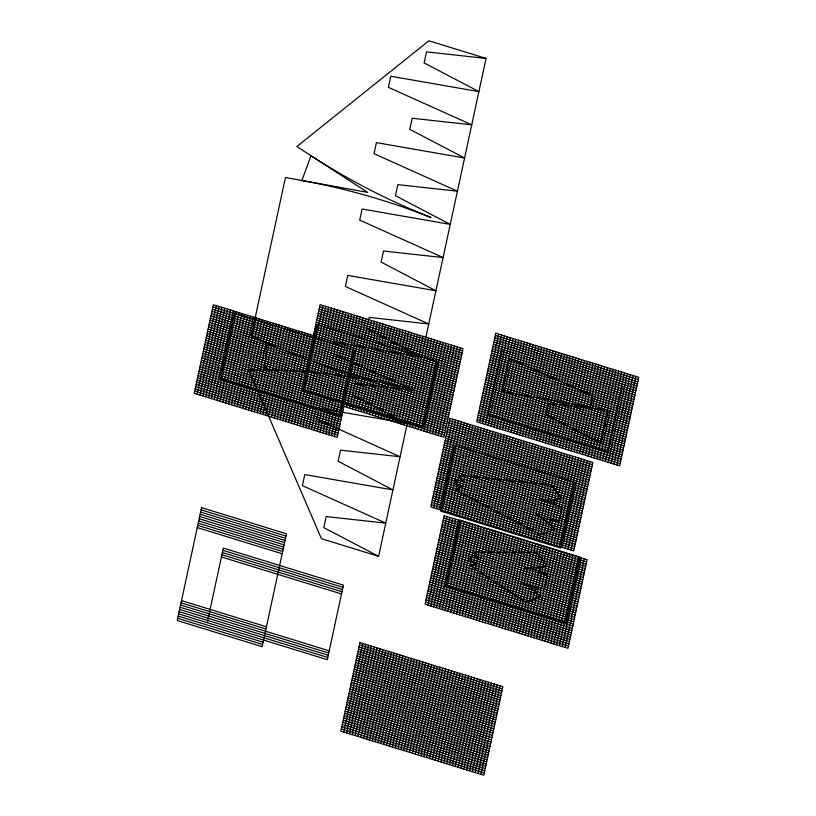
<?xml version="1.0" encoding="UTF-8"?>
<svg xmlns="http://www.w3.org/2000/svg" width="816" height="816" viewBox="0 0 816 816"><rect width="100%" height="100%" fill="white"/><g stroke="black" fill="none" stroke-linecap="round" stroke-linejoin="round"><path stroke-width="1.22" d="M266.801 343.016L264.741 369.944L248.625 369.77L321.422 538.693L378.593 556.318L486.071 58.426L428.89 40.8L296.81 146.564L367.649 192.392L285.447 177.521L251.216 336.11L266.801 343.016A517.609 386.468 23.5 0 0 394.822 385.274L414.569 389.66M197.115 394.169L216.22 305.653M199.971 395.056L219.086 306.541M202.837 395.933L221.942 307.418M205.693 396.811L224.798 308.305M208.549 397.698L227.654 309.182M211.405 398.575L230.52 310.06M214.271 399.463L233.376 310.947M217.127 400.34L236.232 311.824M219.983 401.217L239.088 312.712M222.85 402.104L241.954 313.589M225.706 402.982L244.81 314.466M228.562 403.869L247.666 315.353M231.418 404.746L250.532 316.231M234.284 405.623L253.388 317.118M237.14 406.511L256.244 317.995M239.996 407.388L259.1 318.872M242.852 408.275L261.967 319.76M245.718 409.153L264.823 320.637M248.574 410.03L267.679 321.524M251.43 410.917L270.535 322.402M207.244 622.679L223.339 548.107L343.414 585.123L327.308 659.695L178.653 613.877M254.296 411.794L273.401 323.279M257.152 412.682L276.257 324.166M260.008 413.559L279.113 325.043M262.864 414.436L281.979 325.921M265.73 415.324L284.835 326.808M268.586 416.201L287.691 327.685M271.442 417.088L290.547 328.573M274.298 417.965L293.413 329.45M277.165 418.843L296.269 330.327M280.021 419.73L299.125 331.214M282.877 420.607L301.981 332.092M285.743 421.495L304.847 332.979M288.599 422.372L307.703 333.856M291.455 423.249L310.559 334.733M294.311 424.136L320.107 304.643L463.049 348.707L443.935 437.213L200.94 362.314M297.177 425.014L322.963 305.521M300.033 425.901L325.829 306.398M302.889 426.778L328.685 307.285M305.745 427.655L331.541 308.162M308.611 428.543L334.407 309.05M311.467 429.42L337.263 309.927M314.323 430.307L340.119 310.804M317.179 431.185L342.975 311.692M320.045 432.062L345.841 312.569M322.901 432.949L348.697 313.456M325.757 433.826L351.553 314.333M328.624 434.714L354.409 315.211M331.48 435.591L357.275 316.098M334.336 436.468L360.131 316.975M362.987 317.863L337.192 437.356L194.259 393.292L213.364 304.776L456.358 379.685M346.739 407.255L365.843 318.74M349.605 408.133L369.189 317.404L428.747 323.972L345.372 286.467L347.759 275.4L435.917 290.771L381.123 262.089L383.51 251.022L443.078 257.581L359.703 220.085L362.09 209.018L450.248 224.39L395.454 195.697L397.841 184.64L457.409 191.199L374.034 153.694L376.421 142.627L464.569 158.008L409.785 129.316L412.172 118.249L471.74 124.807L388.365 87.312L390.752 76.245L478.9 91.616L424.116 62.924L426.503 51.867L486.071 58.426M352.461 409.02L371.566 320.504M355.317 409.897L374.422 321.382M358.173 410.785L377.288 322.269M361.039 411.662L380.144 323.146M363.895 412.539L383 324.023M366.751 413.426L385.856 324.911M369.607 414.304L388.722 325.788M372.473 415.181L391.578 326.675M375.329 416.068L394.434 327.553M378.185 416.945L397.29 328.43M381.052 417.833L400.156 329.317M383.908 418.71L403.012 330.194M386.764 419.587L405.868 331.082M389.62 420.475L408.734 331.959M392.486 421.352L411.59 332.836M395.342 422.239L414.446 333.724M398.198 423.116L417.302 334.601M401.054 423.994L420.169 335.488M403.92 424.881L423.025 336.365M343.72 732.013L362.824 643.508M409.632 426.646L428.737 338.13M346.576 732.901L365.68 644.385M412.488 427.523L431.603 339.007M349.432 733.778L368.536 645.262M415.354 428.4L434.459 339.895M352.288 734.665L371.402 646.15M418.21 429.287L437.315 340.772M355.154 735.542L374.258 647.027M421.066 430.165L440.181 341.649M358.01 736.42L377.114 647.914M423.932 431.052L443.037 342.536M360.866 737.307L379.97 648.791M426.788 431.929L445.893 343.414M363.732 738.184L382.837 649.669M429.644 432.806L448.749 344.301M366.588 739.072L385.693 650.556M432.5 433.694L451.615 345.178M369.444 739.949L388.549 651.433M435.367 434.571L454.471 346.055M372.3 740.826L391.415 652.321M438.223 435.458L457.327 346.943M375.166 741.713L394.271 653.198M441.079 436.336L460.183 347.82M378.022 742.591L397.127 654.075M380.878 743.478L399.983 654.962M433.673 507.766L452.778 419.251M383.734 744.355L402.849 655.84M436.529 508.643L455.634 420.128M386.6 745.232L405.705 656.727M439.385 509.531L458.5 421.015M389.456 746.12L408.561 657.604M442.252 510.408L461.356 421.892M392.312 746.997L411.417 658.481M445.108 511.285L464.212 422.78M395.179 747.884L414.283 659.369M427.9 605.115L447.015 516.599M447.964 512.173L467.068 423.657M398.035 748.762L417.139 660.246M430.766 605.992L449.871 517.477M450.83 513.05L469.934 424.534M400.891 749.639L419.995 661.133M433.622 606.869L452.727 518.364M453.686 513.937L472.79 425.422M403.747 750.526L422.861 662.011M436.478 607.757L455.583 519.241M456.542 514.814L475.646 426.299M406.613 751.403L425.717 662.888M439.334 608.634L458.449 520.118M459.398 515.692L478.513 427.186M479.594 422.647L498.698 334.132M409.469 752.291L428.573 663.775M442.201 609.521L461.305 521.006M462.264 516.579L481.369 428.063M482.45 423.535L501.554 335.019M412.325 753.168L431.429 664.652M445.057 610.399L464.161 521.883M465.12 517.456L484.225 428.941M485.306 424.412L504.41 335.896M502.217 349.248L488.029 414.977L608.093 451.982L622.282 386.264M415.181 754.045L434.296 665.54M447.913 611.276L467.027 522.77M467.976 518.344L487.081 429.828M488.162 425.289L507.277 336.784M418.047 754.933L437.152 666.417M450.779 612.163L469.883 523.648M470.832 519.221L489.947 430.705M491.028 426.176L510.133 337.661M420.903 755.81L440.008 667.294M453.635 613.04L472.739 524.525M473.698 520.098L492.803 431.593M493.884 427.054L512.989 338.538M423.759 756.697L442.864 668.182M456.491 613.928L475.595 525.412M476.554 520.985L495.659 432.47M496.74 427.941L515.845 339.425M426.615 757.574L445.73 669.059M459.347 614.805L478.462 526.289M479.41 521.863L498.515 433.347M499.606 428.818L518.711 340.303M429.481 758.452L448.586 669.946M462.213 615.682L481.318 527.177M482.276 522.75L501.381 434.234M502.462 429.695L521.567 341.19M432.337 759.339L451.442 670.823M465.069 616.57L484.174 528.054M485.132 523.627L504.237 435.112M505.318 430.583L524.423 342.067M435.193 760.216L454.308 671.701M467.925 617.447L487.03 528.931M487.988 524.504L507.093 435.999M508.174 431.46L527.289 342.944M438.059 761.104L457.164 672.588M470.781 618.334L489.896 529.819M490.844 525.392L509.959 436.876M511.04 432.347L530.145 343.832M440.915 761.981L460.02 673.465M473.647 619.211L492.752 530.696M493.711 526.269L512.815 437.753M513.896 433.225L533.001 344.709M443.771 762.858L462.876 674.353M476.503 620.089L495.608 531.583M496.567 527.156L515.671 438.641M516.752 434.102L535.857 345.596M446.627 763.745L465.742 675.23M479.359 620.976L498.464 532.46M499.423 528.034L518.527 439.518M519.608 434.989L538.723 346.474M449.494 764.623L468.598 676.107M482.225 621.853L501.33 533.338M502.279 528.911L521.393 440.405M522.475 435.866L541.579 347.351M452.35 765.51L471.454 676.994M485.081 622.741L504.186 534.225M505.145 529.798L524.249 441.283M525.331 436.754L544.435 348.238M455.206 766.387L474.31 677.872M487.937 623.618L507.042 535.102M508.001 530.675L527.105 442.16M528.187 437.631L547.291 349.115M458.062 767.264L477.176 678.759M490.793 624.495L509.908 535.99M510.857 531.563L529.961 443.047M531.043 438.508L550.157 350.003M460.928 768.152L480.032 679.636M493.66 625.382L512.764 536.867M513.713 532.44L532.828 443.924M533.909 439.396L553.013 350.88M463.784 769.029L482.888 680.513M496.516 626.26L515.62 537.744M516.579 533.317L535.684 444.812M536.765 440.273L555.869 351.757M466.64 769.916L485.744 681.401M499.372 627.147L518.476 538.631M519.435 534.205L538.54 445.689M539.621 441.16L558.736 352.645M469.506 770.794L488.611 682.278M502.228 628.024L521.342 539.509M522.291 535.082L541.406 446.566M542.487 442.037L561.592 353.522M472.362 771.671L491.467 683.155M505.094 628.901L524.198 540.396M525.157 535.969L544.262 447.454M545.343 442.915L564.448 354.409M475.218 772.558L494.323 684.043M507.95 629.789L527.054 541.273M528.013 536.846L547.118 448.331M548.199 443.802L567.304 355.286M478.074 773.435L497.189 684.92M510.806 630.666L529.91 542.15M530.869 537.724L549.974 449.218M551.055 444.679L570.17 356.164M480.94 774.323L500.045 685.807M513.672 631.553L532.777 543.038M533.725 538.611L552.84 450.095M553.921 445.567L573.026 357.051M516.528 632.431L535.633 543.915M536.591 539.488L555.696 450.973M556.777 446.444L575.882 357.928M519.384 633.308L538.489 544.802M539.447 540.376L558.552 451.86M559.633 447.321L578.738 358.816M522.24 634.195L541.355 545.68M542.303 541.253L561.408 452.737M562.489 448.208L581.604 359.693M525.106 635.072L544.211 546.557M545.159 542.13L564.274 453.625M565.355 449.086L584.46 360.57M527.962 635.96L547.067 547.444M548.026 543.017L567.13 454.502M568.211 449.973L587.316 361.457M530.818 636.837L549.923 548.321M550.882 543.895L569.986 455.379M571.067 450.85L590.172 362.335M533.674 637.714L552.789 549.209M553.738 544.782L572.842 456.266M573.934 451.727L593.038 363.222M536.54 638.602L555.645 550.086M556.604 545.659L575.708 457.144M576.79 452.615L595.894 364.099M539.396 639.479L558.501 550.963M559.46 546.536L578.564 458.031M579.646 453.492L598.75 364.976M542.252 640.366L561.357 551.851M562.316 547.424L581.42 458.908M582.502 454.379L601.616 365.864M545.108 641.243L564.223 552.728M565.172 548.301L584.287 459.785M585.368 455.257L604.472 366.741M547.975 642.121L567.079 553.615M568.038 549.188L587.143 460.673M588.224 456.134L607.328 367.628M550.831 643.008L569.935 554.492M570.894 550.066L589.999 461.55M591.08 457.021L610.184 368.506M553.687 643.885L572.801 555.37M593.936 457.898L613.051 369.383M556.553 644.773L575.657 556.257M596.802 458.786L615.907 370.27M559.409 645.65L578.513 557.134M599.658 459.663L618.763 371.147M562.265 646.527L581.369 558.022M602.514 460.54L621.619 372.035M565.121 647.414L584.236 558.899M605.38 461.428L624.485 372.912M608.236 462.305L627.341 373.789M611.092 463.192L630.197 374.677M613.948 464.069L633.063 375.554M616.814 464.947L635.919 376.441M310.978 155.734L301.889 180.499A517.609 386.468 23.5 0 1 431.032 217.515A517.609 386.468 23.5 0 1 310.967 155.744M549.25 523.852L551.483 519.812L559.246 521.108L562.112 507.827L554.788 504.472A40.443 30.192 23.5 0 0 539.702 500.086A40.443 30.192 23.5 0 0 554.482 499.657L561.49 498.178L551.392 485.051L463.549 475.667L459.02 476.248L462.437 481.134L456.093 480.257L455.297 483.949L461.203 486.846L456.236 489.151L459.959 492.272L540.641 534.837L554.798 529.186L549.25 523.852A40.443 30.192 23.5 0 0 536.5 514.916A40.443 30.192 23.5 0 0 551.483 519.812M534.684 591.345L536.908 587.306L544.68 588.601L547.546 575.321L540.223 571.965A40.443 30.192 23.5 0 0 525.137 567.579A40.443 30.192 23.5 0 0 539.906 567.14L546.924 565.672L536.816 552.544L478.339 552.218L473.821 552.789L477.227 557.685L470.883 556.798L470.087 560.49L475.993 563.387L471.026 565.692L474.759 568.813L526.075 602.33L540.223 596.68L534.684 591.345A40.443 30.192 23.5 0 0 521.934 582.41A40.443 30.192 23.5 0 0 536.908 587.306M354.858 383.795L414.416 390.354L331.041 352.849M333.428 341.792L421.586 357.163L366.792 328.471M319.107 408.173L407.255 423.545L352.471 394.862M495.363 335.468L638.296 379.532M494.884 337.681L637.816 381.745M494.404 339.895L637.347 383.959M493.925 342.108L636.868 386.172M493.445 344.321L636.388 388.385M492.976 346.535L635.909 390.599M492.497 348.748L635.429 392.812M492.017 350.962L634.95 395.026M491.538 353.175L634.481 397.229M491.059 355.378L634.001 399.442M490.579 357.592L633.522 401.656M319.627 306.857L462.57 350.921M490.11 359.805L633.043 403.869M319.148 309.07L462.091 353.124M489.631 362.018L632.563 406.082M318.679 311.273L461.611 355.337M489.151 364.232L632.084 408.296M318.199 313.487L461.132 357.551M488.672 366.445L631.615 410.509M317.72 315.7L460.663 359.764M488.192 368.659L631.135 412.723M317.24 317.914L460.183 361.978M487.713 370.872L630.656 414.936M316.761 320.127L459.704 364.191M487.244 373.085L630.176 417.149M316.292 322.34L459.224 366.404M486.764 375.299L629.697 419.363M315.812 324.554L458.745 368.618M486.285 377.512L629.218 421.576M315.333 326.767L458.266 370.831M485.806 379.726L628.748 423.79M314.854 328.981L457.796 373.045M485.326 381.939L628.269 426.003M314.374 331.194L457.317 375.258M484.847 384.152L627.79 428.216M313.895 333.407L456.838 377.471M484.378 386.366L627.31 430.43M483.898 388.579L626.831 432.643M212.884 306.989L455.879 381.898M483.419 390.793L626.362 434.857M212.405 309.203L455.399 384.112M482.939 393.006L625.882 437.07M211.936 311.416L454.93 386.325M482.46 395.219L625.403 439.273M211.456 313.63L454.451 388.538M481.981 397.423L624.923 441.487M210.977 315.843L453.971 390.752M481.511 399.636L624.444 443.7M210.497 318.056L453.492 392.965M481.032 401.849L623.965 445.913M210.018 320.27L453.013 395.168M480.553 404.063L623.495 448.127M209.539 322.483L452.533 397.382M480.073 406.276L623.016 450.34M209.069 324.686L452.064 399.595M479.594 408.49L622.537 452.554M208.59 326.9L451.585 401.809M479.125 410.703L622.057 454.767M208.111 329.113L451.105 404.022M478.645 412.916L621.578 456.98M207.631 331.327L450.626 406.235M478.166 415.13L621.098 459.194M207.152 333.54L450.146 408.449M477.686 417.343L620.629 461.407M206.672 335.753L449.667 410.662M477.207 419.557L620.15 463.621M206.203 337.967L449.198 412.876M205.724 340.18L448.718 415.089M205.244 342.394L448.239 417.302M204.765 344.607L447.76 419.516M449.443 420.587L592.385 464.641M204.286 346.82L447.28 421.729M448.963 422.79L591.906 466.854M203.806 349.034L446.801 423.943M448.484 425.003L591.427 469.067M203.337 351.247L446.332 426.156M448.015 427.217L590.947 471.281M202.858 353.461L445.852 428.369M447.535 429.43L590.468 473.494M202.378 355.674L445.373 430.583M447.056 431.644L589.988 475.708M201.899 357.887L444.893 432.796M446.576 433.857L589.519 477.921M201.419 360.101L444.414 435.01M446.097 436.07L589.04 480.134M445.618 438.284L588.56 482.348M200.471 364.528L343.403 408.581M445.148 440.497L588.081 484.561M199.991 366.731L342.924 410.795M444.669 442.711L587.602 486.775M199.512 368.944L342.455 413.008M444.19 444.924L587.122 488.988M199.033 371.158L341.975 415.222M443.71 447.137L586.653 491.201M198.553 373.371L341.496 417.435M443.231 449.351L586.174 493.415M198.074 375.584L341.017 419.648M442.751 451.564L585.694 495.628M197.605 377.798L340.537 421.862M442.282 453.778L585.215 497.842M197.125 380.011L340.058 424.075M441.803 455.991L584.735 500.055M196.646 382.225L339.589 426.289M441.323 458.204L584.256 502.268M196.166 384.438L339.109 428.502M440.844 460.418L583.787 504.482M195.687 386.651L338.63 430.715M440.365 462.631L583.307 506.685M195.218 388.865L338.15 432.929M439.885 464.834L582.828 508.898M194.738 391.078L337.671 435.142M439.416 467.048L582.349 511.112M438.937 469.261L581.869 513.325M438.457 471.475L581.39 515.539M437.978 473.688L580.921 517.752M437.498 475.901L580.441 519.965M437.019 478.115L579.962 522.179M436.55 480.328L579.482 524.392M436.07 482.542L579.003 526.606M435.591 484.755L578.524 528.819M435.112 486.968L578.054 531.032M434.632 489.182L577.575 533.246M434.153 491.395L577.096 535.459M433.684 493.609L576.616 537.673M433.204 495.822L576.137 539.886M432.725 498.035L575.668 542.099M432.245 500.249L575.188 544.313M431.766 502.462L574.709 546.526M431.287 504.676L574.229 548.729M443.68 517.925L586.612 561.989M443.2 520.139L586.133 564.203M442.721 522.352L585.653 566.416M442.241 524.566L585.184 568.63M441.762 526.779L584.705 570.843M441.283 528.992L584.225 573.056M440.813 531.206L583.746 575.27M440.334 533.419L583.267 577.483M439.855 535.633L582.787 579.697M439.375 537.846L582.318 581.91M438.896 540.059L581.839 584.123M438.416 542.273L581.359 586.337M437.947 544.486L580.88 588.55M437.468 546.7L580.4 590.764M436.988 548.913L579.921 592.977M436.509 551.126L579.452 595.18M436.03 553.33L578.972 597.394M435.55 555.543L578.493 599.607M435.081 557.756L578.014 601.82M434.602 559.97L577.534 604.034M434.122 562.183L577.055 606.247M433.643 564.397L576.586 608.461M433.163 566.61L576.106 610.674M432.684 568.823L575.627 612.887M432.215 571.037L575.147 615.101M431.735 573.25L574.668 617.314M431.256 575.464L574.189 619.528M430.777 577.677L573.719 621.741M430.297 579.89L573.24 623.954M201.103 509.867L286.008 536.041M429.818 582.104L572.761 626.168M200.634 512.081L285.539 538.254M429.349 584.317L572.281 628.381M200.155 514.294L285.059 540.467M428.869 586.531L571.802 630.595M199.675 516.508L284.58 542.681M428.39 588.744L571.322 632.808M199.196 518.721L284.101 544.894M427.91 590.957L570.853 635.021M198.716 520.934L283.621 547.108M427.431 593.171L570.374 637.225M198.237 523.148L283.142 549.321M426.952 595.374L569.894 639.438M197.768 525.361L282.673 551.534M426.482 597.587L569.415 641.651M197.288 527.575L282.193 553.748M426.003 599.801L568.936 643.865M425.524 602.014L568.456 646.078M222.86 550.321L342.934 587.336M222.391 552.534L342.455 589.55M221.911 554.747L341.975 591.763M221.432 556.961L341.496 593.977M359.489 644.834L502.421 688.898M359.009 647.047L501.942 691.111M358.53 649.261L501.473 693.325M358.051 651.474L500.993 695.538M357.571 653.687L500.514 697.751M181.519 600.596L266.424 626.77M357.102 655.901L500.035 699.965M181.05 602.81L265.955 628.983M356.623 658.114L499.555 702.178M180.571 605.023L329.225 650.842M356.143 660.328L499.076 704.392M180.091 607.237L328.746 653.055M355.664 662.541L498.607 706.605M179.612 609.45L328.267 655.268M355.184 664.754L498.127 708.818M179.132 611.663L327.787 657.482M354.705 666.968L497.648 711.032M354.236 669.181L497.168 713.235M178.184 616.08L263.089 642.263M353.756 671.384L496.689 715.448M177.704 618.293L262.609 644.467M353.277 673.598L496.21 717.662M352.798 675.811L495.74 719.875M352.318 678.025L495.261 722.089M351.839 680.238L494.782 724.302M351.37 682.451L494.302 726.515M350.89 684.665L493.823 728.729M350.411 686.878L493.354 730.942M349.931 689.092L492.874 733.156M349.452 691.305L492.395 735.369M348.973 693.518L491.915 737.582M348.503 695.732L491.436 739.796M348.024 697.945L490.957 742.009M347.545 700.159L490.487 744.223M347.065 702.372L490.008 746.436M346.586 704.585L489.529 748.649M346.117 706.799L489.049 750.863M345.637 709.012L488.57 753.076M345.158 711.226L488.09 755.279M344.678 713.429L487.621 757.493M344.199 715.642L487.142 759.706M343.72 717.856L486.662 761.92M343.25 720.069L486.183 764.133M342.771 722.282L485.704 766.346M342.292 724.496L485.224 768.56M341.812 726.709L484.755 770.773M341.333 728.923L484.276 772.987M316.71 419.24L400.085 456.746L340.527 450.177L338.14 461.244L392.924 489.937L304.776 474.565L302.379 485.622L385.754 523.127L326.196 516.569L323.809 527.626L378.593 556.318M554.472 499.647L554.788 504.472M539.906 567.14L540.223 571.965M264.731 369.923A517.609 386.468 23.5 0 1 394.822 385.234M477.88 563.479A7.354 5.488 23.5 0 0 474.504 564.08L474.229 562.52A7.344 5.488 23.5 0 0 477.88 563.489M464.12 482.144A7.354 5.488 23.5 0 1 461.407 479.675L460.53 480.869A7.344 5.488 23.5 0 1 464.131 482.134M234.427 313.15L220.238 378.879L340.303 415.895L354.491 350.166L234.427 313.15M201.583 507.654L177.225 620.507L262.13 646.68L286.487 533.827L201.583 507.654M317.332 324.554L303.144 390.272L423.218 427.288L437.407 361.57L317.332 324.554M359.968 642.62L340.853 731.136L483.796 775.2L502.901 686.684L359.968 642.62M449.922 418.373L430.817 506.879L573.75 550.943L592.855 462.437L449.922 418.373M454.767 445.352L440.579 511.071L560.653 548.087L574.831 482.368L454.767 445.352M444.149 515.712L425.044 604.228L567.987 648.292L587.092 559.776L444.149 515.712M495.842 333.254L476.728 421.77L619.67 465.834L638.775 377.318L495.842 333.254M459.969 520.118L445.781 585.847L565.855 622.853L580.043 557.134L459.969 520.118M509.572 358.489L502.411 391.68L590.56 407.051L592.946 395.995L509.572 358.489M548.627 403.573L546.241 414.63L601.025 443.323L608.195 410.132L548.627 403.573M476.207 556.216L475.33 557.42A7.344 5.488 23.5 0 1 478.921 558.674A7.354 5.488 23.5 0 1 476.197 556.216M459.714 487.54L459.428 485.969A7.344 5.488 23.5 0 0 463.09 486.948A7.354 5.488 23.5 0 0 459.704 487.529"/></g></svg>
